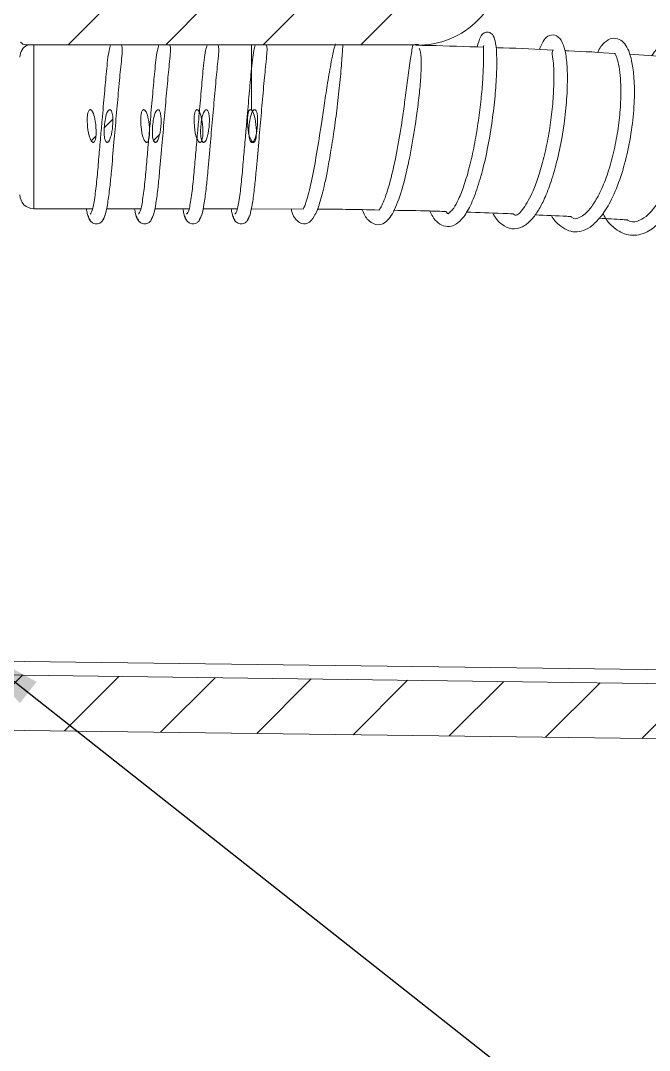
# Model space of a CAD drawing. Extents: x 14808 to 20058, y -13198 to -11680.
# Drawn here: x 18858.58 to 18881.38, y -12766.62 to -12729.27 of the extents above; entities that cross this region are included whole.
import ezdxf

# ---------------------------------------------------------------- set-up
doc = ezdxf.new("R2010")
doc.units = 0
doc.header["$LTSCALE"] = 7
doc.header["$MEASUREMENT"] = 0
doc.layers.get('0').update_dxf_attribs({"color": 2, "linetype": 'CONTINUOUS'})
doc.styles.add('GHS', font='romans', dxfattribs={"bigfont": 'ghs'})
doc.dimstyles.new('STANDARD$7', dxfattribs={"dimtxt": 3.5, "dimasz": 3, "dimexe": 1, "dimexo": 0.0625, "dimgap": 1, "dimtad": 1, "dimdec": 4, "dimzin": 0, "dimdsep": 46, "dimtxsty": 'GHS', "dimcen": 1, "dimclrt": 2, "dimadec": 0, "dimazin": 0, "dimtfac": 1, "dimtdec": 4, "dimtofl": 0, "dimtmove": 0, "dimatfit": 3, "dimfxl": 1, "dimtolj": 1, "dimtzin": 0, "dimarcsym": 0})
pattern_1 = [(45, (42.8808, 0), (-1.76776695, 1.76776695), [])]
pattern_2 = [(45, (18603.9292, -12694.4898), (-1.122532, 1.122532), [])]

msp = doc.modelspace()

# ---------------------------------------------------------------- hatches: boundary and pattern name
at = {"linetype": 'Continuous', "lineweight": 0}
h = msp.add_hatch(dxfattribs=at)
h.set_pattern_fill('ANSI31', color=2, scale=20, style=0)
h.set_pattern_definition(pattern_1)
edge = h.paths.add_edge_path(flags=0)
edge.add_spline(control_points=[(18872.674, -12730.142), (18872.702, -12730.142), (18872.731, -12730.143), (18872.76, -12730.145)], knot_values=[0, 0, 0, 0, 0.000172, 0.000172, 0.000172, 0.000172], weights=[1, 1, 1, 1], degree=3, periodic=0)
edge.add_ellipse((18873.004, -12727.092), major_axis=(0, 3.063), ratio=0.995673, start_angle=175.4154, end_angle=270)
edge.add_arc((18873.004, -12727.092), 3.05, 0, 90)
edge.add_line((18873.004, -12724.042), (18858.768, -12724.042))
edge.add_arc((18858.768, -12724.292), 0.25, 90, 139.4584)
edge.add_line((18858.579, -12724.129), (18856.979, -12724.129))
edge.add_arc((18856.054, -12724.091), 0.926, 182.3705, 357.6295, ccw=False)
edge.add_line((18855.129, -12724.129), (18854.944, -12724.129))
edge.add_line((18854.944, -12724.129), (18854.754, -12724.392))
edge.add_line((18854.754, -12724.392), (18854.098, -12724.392))
edge.add_arc((18854.098, -12724.492), 0.1, 90, 177)
edge.add_line((18853.999, -12724.487), (18853.973, -12724.972))
edge.add_arc((18853.873, -12724.967), 0.1, 270, 357, ccw=False)
edge.add_line((18853.873, -12725.067), (18853.034, -12725.067))
edge.add_arc((18853.034, -12724.967), 0.1, 183, 270, ccw=False)
edge.add_line((18852.934, -12724.972), (18852.908, -12724.487))
edge.add_arc((18852.809, -12724.492), 0.1, 3, 90)
edge.add_line((18852.809, -12724.392), (18852.248, -12724.392))
edge.add_arc((18852.248, -12724.492), 0.1, 90, 177)
edge.add_line((18852.149, -12724.487), (18852.123, -12724.972))
edge.add_arc((18852.023, -12724.967), 0.1, 270, 357, ccw=False)
edge.add_line((18852.023, -12725.067), (18851.184, -12725.067))
edge.add_arc((18851.184, -12724.967), 0.1, 183, 270, ccw=False)
edge.add_line((18851.084, -12724.972), (18851.058, -12724.487))
edge.add_arc((18850.959, -12724.492), 0.1, 3, 90)
edge.add_line((18850.959, -12724.392), (18850.554, -12724.392))
edge.add_arc((18850.554, -12724.642), 0.25, 90, 180)
edge.add_line((18850.304, -12724.642), (18850.304, -12725.567))
edge.add_line((18850.304, -12725.567), (18872.421, -12725.606))
edge.add_arc((18873.004, -12727.101), 1.605, -41.6536, 111.2774, ccw=False)
edge.add_ellipse((18873.004, -12727.093), major_axis=(0, -1.614), ratio=0.995672, start_angle=-23.0733, end_angle=48.2578, ccw=False)
edge.add_line((18872.374, -12728.578), (18850.304, -12728.617))
edge.add_line((18850.304, -12728.617), (18850.304, -12729.542))
edge.add_arc((18850.554, -12729.542), 0.25, 180, 270)
edge.add_line((18850.554, -12729.792), (18850.959, -12729.792))
edge.add_arc((18850.959, -12729.692), 0.1, 270, 357)
edge.add_line((18851.058, -12729.697), (18851.084, -12729.212))
edge.add_arc((18851.184, -12729.217), 0.1, 90, 177, ccw=False)
edge.add_line((18851.184, -12729.117), (18852.023, -12729.117))
edge.add_arc((18852.023, -12729.217), 0.1, 3, 90, ccw=False)
edge.add_line((18852.123, -12729.212), (18852.149, -12729.697))
edge.add_arc((18852.248, -12729.692), 0.1, 183, 270)
edge.add_line((18852.248, -12729.792), (18852.809, -12729.792))
edge.add_arc((18852.809, -12729.692), 0.1, 270, 357)
edge.add_line((18852.908, -12729.697), (18852.934, -12729.212))
edge.add_arc((18853.034, -12729.217), 0.1, 90, 177, ccw=False)
edge.add_line((18853.034, -12729.117), (18853.873, -12729.117))
edge.add_arc((18853.873, -12729.217), 0.1, 3, 90, ccw=False)
edge.add_line((18853.973, -12729.212), (18853.999, -12729.697))
edge.add_arc((18854.098, -12729.692), 0.1, 183, 270)
edge.add_line((18854.098, -12729.792), (18854.754, -12729.792))
edge.add_line((18854.754, -12729.792), (18854.944, -12730.054))
edge.add_line((18854.944, -12730.054), (18855.129, -12730.054))
edge.add_arc((18856.054, -12730.093), 0.926, 2.3705, 177.6295, ccw=False)
edge.add_line((18856.979, -12730.054), (18858.579, -12730.054))
edge.add_arc((18858.768, -12729.892), 0.25, 220.5416, 270)
edge.add_line((18858.768, -12730.142), (18872.674, -12730.142))
h = msp.add_hatch(dxfattribs=at)
h.set_pattern_fill('ANSI31', scale=0.5, style=0)
h.set_pattern_definition(pattern_2)
edge = h.paths.add_edge_path(flags=0)
edge.add_spline(control_points=[(18861.159, -12733.656), (18861.166, -12733.664), (18861.175, -12733.672), (18861.184, -12733.678), (18861.189, -12733.681), (18861.195, -12733.683), (18861.201, -12733.685), (18861.206, -12733.686), (18861.211, -12733.686), (18861.216, -12733.685), (18861.221, -12733.685), (18861.225, -12733.683), (18861.23, -12733.681), (18861.235, -12733.678), (18861.241, -12733.674), (18861.245, -12733.67), (18861.251, -12733.664), (18861.256, -12733.657), (18861.261, -12733.65), (18861.278, -12733.624), (18861.287, -12733.593), (18861.294, -12733.562), (18861.301, -12733.532), (18861.306, -12733.501), (18861.309, -12733.47), (18861.317, -12733.398), (18861.318, -12733.327), (18861.316, -12733.255), (18861.313, -12733.112), (18861.297, -12732.968), (18861.268, -12732.827), (18861.251, -12732.744), (18861.229, -12732.659), (18861.19, -12732.583), (18861.179, -12732.561), (18861.166, -12732.539), (18861.148, -12732.521), (18861.142, -12732.515), (18861.134, -12732.509), (18861.126, -12732.504), (18861.121, -12732.502), (18861.115, -12732.5), (18861.11, -12732.499), (18861.105, -12732.498), (18861.099, -12732.498), (18861.094, -12732.499), (18861.09, -12732.5), (18861.085, -12732.502), (18861.08, -12732.504), (18861.075, -12732.508), (18861.069, -12732.513), (18861.064, -12732.518), (18861.052, -12732.531), (18861.043, -12732.549), (18861.036, -12732.566), (18861.023, -12732.6), (18861.015, -12732.637), (18861.009, -12732.673), (18860.998, -12732.746), (18860.995, -12732.82), (18860.996, -12732.894), (18860.997, -12732.969), (18861.002, -12733.045), (18861.009, -12733.119), (18861.024, -12733.263), (18861.046, -12733.409), (18861.098, -12733.544), (18861.113, -12733.584), (18861.131, -12733.624), (18861.159, -12733.656)], knot_values=[0, 0, 0, 0, 0.000066, 0.000066, 0.000066, 0.000103, 0.000103, 0.000103, 0.000132, 0.000132, 0.000132, 0.000161, 0.000161, 0.000161, 0.000199, 0.000199, 0.000199, 0.000249, 0.000249, 0.000249, 0.000439, 0.000439, 0.000439, 0.000627, 0.000627, 0.000627, 0.001058, 0.001058, 0.001058, 0.001924, 0.001924, 0.001924, 0.002441, 0.002441, 0.002441, 0.002589, 0.002589, 0.002589, 0.002645, 0.002645, 0.002645, 0.002679, 0.002679, 0.002679, 0.002709, 0.002709, 0.002709, 0.002739, 0.002739, 0.002739, 0.00278, 0.00278, 0.00278, 0.002892, 0.002892, 0.002892, 0.003113, 0.003113, 0.003113, 0.003556, 0.003556, 0.003556, 0.004008, 0.004008, 0.004008, 0.00488, 0.00488, 0.00488, 0.005134, 0.005134, 0.005134, 0.005134], weights=[1, 1, 1, 1, 1, 1, 1, 1, 1, 1, 1, 1, 1, 1, 1, 1, 1, 1, 1, 1, 1, 1, 1, 1, 1, 1, 1, 1, 1, 1, 1, 1, 1, 1, 1, 1, 1, 1, 1, 1, 1, 1, 1, 1, 1, 1, 1, 1, 1, 1, 1, 1, 1, 1, 1, 1, 1, 1, 1, 1, 1, 1, 1, 1, 1, 1, 1, 1, 1, 1], degree=3, periodic=0)
h = msp.add_hatch(dxfattribs=at)
h.set_pattern_fill('ANSI31', scale=0.5, style=0)
h.set_pattern_definition(pattern_2)
edge = h.paths.add_edge_path(flags=0)
edge.add_spline(control_points=[(18861.717, -12733.686), (18861.719, -12733.686), (18861.722, -12733.685), (18861.724, -12733.685), (18861.729, -12733.684), (18861.735, -12733.682), (18861.74, -12733.68), (18861.749, -12733.675), (18861.757, -12733.668), (18861.765, -12733.66), (18861.772, -12733.652), (18861.778, -12733.644), (18861.784, -12733.635), (18861.798, -12733.615), (18861.808, -12733.593), (18861.818, -12733.571), (18861.828, -12733.549), (18861.836, -12733.525), (18861.843, -12733.502), (18861.854, -12733.468), (18861.863, -12733.433), (18861.871, -12733.399), (18861.882, -12733.349), (18861.891, -12733.298), (18861.898, -12733.247), (18861.909, -12733.174), (18861.916, -12733.1), (18861.921, -12733.026), (18861.928, -12732.897), (18861.93, -12732.765), (18861.903, -12732.639), (18861.896, -12732.606), (18861.887, -12732.572), (18861.87, -12732.542), (18861.865, -12732.532), (18861.858, -12732.522), (18861.85, -12732.514), (18861.845, -12732.51), (18861.84, -12732.506), (18861.834, -12732.503), (18861.829, -12732.501), (18861.825, -12732.499), (18861.82, -12732.499), (18861.815, -12732.498), (18861.81, -12732.498), (18861.806, -12732.499), (18861.8, -12732.5), (18861.794, -12732.503), (18861.789, -12732.506), (18861.782, -12732.51), (18861.777, -12732.514), (18861.772, -12732.519), (18861.76, -12732.53), (18861.751, -12732.543), (18861.743, -12732.557), (18861.694, -12732.635), (18861.672, -12732.729), (18861.654, -12732.819), (18861.617, -12733), (18861.601, -12733.187), (18861.609, -12733.371), (18861.612, -12733.447), (18861.619, -12733.524), (18861.642, -12733.596), (18861.649, -12733.617), (18861.658, -12733.638), (18861.671, -12733.657), (18861.676, -12733.664), (18861.682, -12733.67), (18861.689, -12733.676), (18861.693, -12733.679), (18861.698, -12733.681), (18861.702, -12733.683), (18861.707, -12733.685), (18861.712, -12733.686), (18861.717, -12733.686)], knot_values=[0, 0, 0, 0, 0.000013, 0.000013, 0.000013, 0.000047, 0.000047, 0.000047, 0.000112, 0.000112, 0.000112, 0.000176, 0.000176, 0.000176, 0.000323, 0.000323, 0.000323, 0.000473, 0.000473, 0.000473, 0.000689, 0.000689, 0.000689, 0.001, 0.001, 0.001, 0.001451, 0.001451, 0.001451, 0.00224, 0.00224, 0.00224, 0.002448, 0.002448, 0.002448, 0.002517, 0.002517, 0.002517, 0.002556, 0.002556, 0.002556, 0.002585, 0.002585, 0.002585, 0.002614, 0.002614, 0.002614, 0.00265, 0.00265, 0.00265, 0.002693, 0.002693, 0.002693, 0.002788, 0.002788, 0.002788, 0.003354, 0.003354, 0.003354, 0.004485, 0.004485, 0.004485, 0.004948, 0.004948, 0.004948, 0.005084, 0.005084, 0.005084, 0.005137, 0.005137, 0.005137, 0.005167, 0.005167, 0.005167, 0.005197, 0.005197, 0.005197, 0.005197], weights=[1, 1, 1, 1, 1, 1, 1, 1, 1, 1, 1, 1, 1, 1, 1, 1, 1, 1, 1, 1, 1, 1, 1, 1, 1, 1, 1, 1, 1, 1, 1, 1, 1, 1, 1, 1, 1, 1, 1, 1, 1, 1, 1, 1, 1, 1, 1, 1, 1, 1, 1, 1, 1, 1, 1, 1, 1, 1, 1, 1, 1, 1, 1, 1, 1, 1, 1, 1, 1, 1, 1, 1, 1, 1, 1, 1], degree=3, periodic=0)
h = msp.add_hatch(dxfattribs=at)
h.set_pattern_fill('ANSI31', scale=0.5, style=0)
h.set_pattern_definition(pattern_2)
edge = h.paths.add_edge_path(flags=0)
edge.add_spline(control_points=[(18863.467, -12733.686), (18863.469, -12733.686), (18863.472, -12733.685), (18863.474, -12733.685), (18863.479, -12733.684), (18863.485, -12733.682), (18863.49, -12733.68), (18863.499, -12733.675), (18863.507, -12733.668), (18863.515, -12733.66), (18863.522, -12733.652), (18863.528, -12733.644), (18863.534, -12733.635), (18863.548, -12733.615), (18863.558, -12733.593), (18863.568, -12733.571), (18863.578, -12733.549), (18863.586, -12733.525), (18863.593, -12733.502), (18863.604, -12733.468), (18863.613, -12733.433), (18863.621, -12733.399), (18863.632, -12733.349), (18863.641, -12733.298), (18863.648, -12733.247), (18863.659, -12733.174), (18863.666, -12733.1), (18863.671, -12733.026), (18863.678, -12732.897), (18863.68, -12732.765), (18863.653, -12732.639), (18863.646, -12732.606), (18863.637, -12732.572), (18863.62, -12732.542), (18863.615, -12732.532), (18863.608, -12732.522), (18863.6, -12732.514), (18863.595, -12732.51), (18863.59, -12732.506), (18863.584, -12732.503), (18863.579, -12732.501), (18863.575, -12732.499), (18863.57, -12732.499), (18863.565, -12732.498), (18863.56, -12732.498), (18863.556, -12732.499), (18863.55, -12732.5), (18863.544, -12732.503), (18863.539, -12732.506), (18863.532, -12732.51), (18863.527, -12732.514), (18863.522, -12732.519), (18863.51, -12732.53), (18863.501, -12732.543), (18863.493, -12732.557), (18863.444, -12732.635), (18863.422, -12732.729), (18863.404, -12732.819), (18863.367, -12733), (18863.351, -12733.187), (18863.359, -12733.371), (18863.362, -12733.447), (18863.369, -12733.524), (18863.392, -12733.596), (18863.399, -12733.617), (18863.408, -12733.638), (18863.421, -12733.657), (18863.426, -12733.664), (18863.432, -12733.67), (18863.439, -12733.676), (18863.443, -12733.679), (18863.448, -12733.681), (18863.452, -12733.683), (18863.457, -12733.685), (18863.462, -12733.686), (18863.467, -12733.686)], knot_values=[0, 0, 0, 0, 0.000013, 0.000013, 0.000013, 0.000047, 0.000047, 0.000047, 0.000112, 0.000112, 0.000112, 0.000176, 0.000176, 0.000176, 0.000323, 0.000323, 0.000323, 0.000473, 0.000473, 0.000473, 0.000689, 0.000689, 0.000689, 0.001, 0.001, 0.001, 0.001451, 0.001451, 0.001451, 0.00224, 0.00224, 0.00224, 0.002448, 0.002448, 0.002448, 0.002517, 0.002517, 0.002517, 0.002556, 0.002556, 0.002556, 0.002585, 0.002585, 0.002585, 0.002614, 0.002614, 0.002614, 0.00265, 0.00265, 0.00265, 0.002693, 0.002693, 0.002693, 0.002788, 0.002788, 0.002788, 0.003354, 0.003354, 0.003354, 0.004485, 0.004485, 0.004485, 0.004948, 0.004948, 0.004948, 0.005084, 0.005084, 0.005084, 0.005137, 0.005137, 0.005137, 0.005167, 0.005167, 0.005167, 0.005197, 0.005197, 0.005197, 0.005197], weights=[1, 1, 1, 1, 1, 1, 1, 1, 1, 1, 1, 1, 1, 1, 1, 1, 1, 1, 1, 1, 1, 1, 1, 1, 1, 1, 1, 1, 1, 1, 1, 1, 1, 1, 1, 1, 1, 1, 1, 1, 1, 1, 1, 1, 1, 1, 1, 1, 1, 1, 1, 1, 1, 1, 1, 1, 1, 1, 1, 1, 1, 1, 1, 1, 1, 1, 1, 1, 1, 1, 1, 1, 1, 1, 1, 1], degree=3, periodic=0)
h = msp.add_hatch(dxfattribs=at)
h.set_pattern_fill('ANSI31', color=2, scale=20, style=0)
h.set_pattern_definition(pattern_1)
edge = h.paths.add_edge_path(flags=0)
edge.add_line((18838.004, -12741.342), (18838.004, -12742.592))
edge.add_line((18838.004, -12742.592), (18837.104, -12742.608))
edge.add_line((18837.104, -12742.608), (18837.104, -12745.576))
edge.add_line((18837.104, -12745.576), (18838.004, -12745.592))
edge.add_line((18838.004, -12745.592), (18838.004, -12752.274))
edge.add_arc((18840.504, -12752.274), 2.5, 180, 269.25)
edge.add_line((18840.471, -12754.773), (18895.036, -12755.488))
edge.add_arc((18895.004, -12757.987), 2.5, 0, 89.25, ccw=False)
edge.add_line((18897.504, -12757.987), (18897.504, -12767.039))
edge.add_arc((18899.004, -12767.039), 1.5, 180, 269.25)
edge.add_line((18898.984, -12768.539), (18903.004, -12768.592))
edge.add_line((18903.004, -12768.592), (18903.004, -12766.592))
edge.add_line((18903.004, -12766.592), (18899.997, -12766.552))
edge.add_arc((18900.004, -12766.052), 0.5, 180, 269.25, ccw=False)
edge.add_line((18899.504, -12766.052), (18899.504, -12757.987))
edge.add_arc((18895.004, -12757.987), 4.5, 0, 89.25)
edge.add_line((18895.062, -12753.488), (18840.497, -12752.773))
edge.add_arc((18840.504, -12752.274), 0.5, 180, 269.25, ccw=False)
edge.add_line((18840.004, -12752.274), (18840.004, -12745.592))
edge.add_line((18840.004, -12745.592), (18840.904, -12745.576))
edge.add_line((18840.904, -12745.576), (18840.904, -12742.608))
edge.add_line((18840.904, -12742.608), (18840.004, -12742.592))
edge.add_line((18840.004, -12742.592), (18840.004, -12741.342))
edge.add_line((18840.004, -12741.342), (18838.004, -12741.342))

# ---------------------------------------------------------------- linework, layer by layer
at = {"color": 7, "linetype": 'Continuous', "lineweight": 15}
for p, q in [((18872.674, -12730.142), (18858.768, -12730.142)), ((18872.805, -12730.16), (18871.85, -12730.142)), ((18872.76, -12730.145), (18872.674, -12730.142)), ((18882.232, -12730.601), (18880.667, -12730.49)), ((18859.054, -12736.092), (18861.192, -12736.092)), ((18861.694, -12736.092), (18862.942, -12736.092)), ((18863.444, -12736.092), (18864.692, -12736.092)), ((18865.194, -12736.092), (18866.442, -12736.092)), ((18866.954, -12736.092), (18868.831, -12736.104)), ((18895.062, -12753.488), (18840.497, -12752.773)), ((18895.036, -12755.488), (18840.471, -12754.773))]:
    msp.add_line(p, q, dxfattribs=at)
at = {"color": 8, "linetype": 'Continuous', "lineweight": 15}
for p, q in [((18859.054, -12730.142), (18859.054, -12736.092)), ((18866.954, -12732.51), (18866.954, -12730.142)), ((18866.954, -12736.092), (18866.954, -12736.084)), ((18903.004, -12753.092), (18856.501, -12752.483))]:
    msp.add_line(p, q, dxfattribs=at)
at = {"color": 7, "linetype": 'Continuous', "lineweight": 15}
for centre, radius, start, end in [((18859.054, -12730.592), 0.5, 115.8419, 180), ((18858.768, -12729.892), 0.25, 220.5416, 270), ((18859.054, -12735.592), 0.5, 180, 270)]:
    msp.add_arc(centre, radius, start, end, dxfattribs=at)
for major_axis, ratio, start_param, end_param in [((0, 3.063), 0.995673, 3.061576, 4.712389), ((2.256, 2.288), 0.89724, 3.89404, 3.974057)]:
    msp.add_ellipse((18873.004, -12727.092), major_axis=major_axis, ratio=ratio, start_param=start_param, end_param=end_param, dxfattribs=at)
for points, knots in [([(18873.419, -12736.174), (18873.453, -12736.243), (18873.54, -12736.422), (18873.722, -12736.624), (18873.984, -12736.761), (18874.304, -12736.718), (18874.59, -12736.488), (18874.869, -12736.058), (18875.128, -12735.419), (18875.363, -12734.613), (18875.556, -12733.712), (18875.703, -12732.783), (18875.802, -12731.89), (18875.852, -12731.086), (18875.848, -12730.435), (18875.801, -12730.009), (18875.728, -12729.805), (18875.633, -12729.722), (18875.565, -12729.689), (18875.45, -12729.685), (18875.338, -12729.736), (18875.23, -12729.867), (18875.173, -12730.094), (18875.14, -12730.227)], [0, 0, 0, 0, 0.02656, 0.069203, 0.113907, 0.161831, 0.215861, 0.275885, 0.341096, 0.406476, 0.471331, 0.535889, 0.600311, 0.664759, 0.729537, 0.793482, 0.842721, 0.860446, 0.873609, 0.883463, 0.896913, 0.939629, 1, 1, 1, 1]), ([(18875.708, -12736.249), (18875.716, -12736.267), (18875.804, -12736.455), (18876.025, -12736.681), (18876.382, -12736.867), (18876.77, -12736.783), (18877.081, -12736.534), (18877.335, -12736.199), (18877.568, -12735.77), (18877.804, -12735.175), (18878.033, -12734.398), (18878.225, -12733.492), (18878.354, -12732.552), (18878.414, -12731.668), (18878.408, -12730.914), (18878.338, -12730.355), (18878.206, -12729.972), (18877.968, -12729.753), (18877.687, -12729.812), (18877.519, -12730.01), (18877.437, -12730.214), (18877.396, -12730.315)], [0, 0, 0, 0, 0.0061247, 0.0628786, 0.1208744, 0.1776764, 0.2279639, 0.2715946, 0.3163586, 0.3691967, 0.4301185, 0.4955053, 0.5608851, 0.6264122, 0.6921376, 0.7550818, 0.8118809, 0.8624989, 0.9090509, 0.9548686, 1, 1, 1, 1]), ([(18861.843, -12730.142), (18861.824, -12730.21), (18861.757, -12730.447), (18861.697, -12731.06), (18861.619, -12731.924), (18861.546, -12732.754), (18861.477, -12733.536), (18861.414, -12734.248), (18861.352, -12734.987), (18861.275, -12735.67), (18861.184, -12736.198), (18861.129, -12736.258), (18861.101, -12736.289)], [0, 0, 0, 0, 0.048153, 0.169405, 0.273973, 0.384933, 0.458914, 0.544283, 0.638313, 0.746806, 0.869671, 1, 1, 1, 1]), ([(18861.558, -12736.492), (18861.588, -12736.453), (18861.647, -12736.378), (18861.735, -12735.927), (18861.811, -12735.363), (18861.882, -12734.628), (18861.958, -12733.74), (18862.05, -12732.711), (18862.134, -12731.758), (18862.202, -12731.012), (18862.255, -12730.546), (18862.276, -12730.225), (18862.246, -12730.172), (18862.229, -12730.143)], [0, 0, 0, 0, 0.107177, 0.206241, 0.293053, 0.365895, 0.480778, 0.579402, 0.680897, 0.784619, 0.845873, 0.913786, 1, 1, 1, 1]), ([(18863.593, -12730.142), (18863.574, -12730.21), (18863.507, -12730.447), (18863.447, -12731.06), (18863.369, -12731.924), (18863.296, -12732.754), (18863.227, -12733.536), (18863.164, -12734.248), (18863.102, -12734.987), (18863.025, -12735.67), (18862.934, -12736.198), (18862.879, -12736.258), (18862.851, -12736.289)], [0, 0, 0, 0, 0.048153, 0.169405, 0.273973, 0.384933, 0.458914, 0.544283, 0.638313, 0.746806, 0.869671, 1, 1, 1, 1]), ([(18863.308, -12736.492), (18863.338, -12736.453), (18863.397, -12736.378), (18863.485, -12735.927), (18863.561, -12735.363), (18863.632, -12734.628), (18863.708, -12733.74), (18863.8, -12732.711), (18863.884, -12731.758), (18863.952, -12731.012), (18864.005, -12730.546), (18864.026, -12730.225), (18863.996, -12730.172), (18863.979, -12730.143)], [0, 0, 0, 0, 0.107177, 0.206241, 0.293053, 0.365895, 0.480778, 0.579402, 0.680897, 0.784619, 0.845873, 0.913786, 1, 1, 1, 1]), ([(18865.343, -12730.142), (18865.324, -12730.21), (18865.257, -12730.447), (18865.197, -12731.06), (18865.119, -12731.924), (18865.046, -12732.754), (18864.977, -12733.536), (18864.914, -12734.248), (18864.852, -12734.987), (18864.775, -12735.67), (18864.684, -12736.198), (18864.629, -12736.258), (18864.601, -12736.289)], [0, 0, 0, 0, 0.048153, 0.169405, 0.273973, 0.384933, 0.458914, 0.544283, 0.638313, 0.746806, 0.869671, 1, 1, 1, 1]), ([(18865.058, -12736.492), (18865.088, -12736.453), (18865.147, -12736.378), (18865.235, -12735.927), (18865.311, -12735.363), (18865.382, -12734.628), (18865.458, -12733.74), (18865.55, -12732.711), (18865.634, -12731.758), (18865.702, -12731.012), (18865.755, -12730.546), (18865.776, -12730.225), (18865.746, -12730.172), (18865.729, -12730.143)], [0, 0, 0, 0, 0.107177, 0.206241, 0.293053, 0.365895, 0.480778, 0.579402, 0.680897, 0.784619, 0.845873, 0.913786, 1, 1, 1, 1]), ([(18867.093, -12730.142), (18867.074, -12730.21), (18867.007, -12730.447), (18866.947, -12731.06), (18866.869, -12731.924), (18866.796, -12732.754), (18866.727, -12733.536), (18866.664, -12734.248), (18866.602, -12734.987), (18866.525, -12735.67), (18866.434, -12736.198), (18866.379, -12736.258), (18866.351, -12736.289)], [0, 0, 0, 0, 0.048153, 0.169405, 0.273973, 0.384933, 0.458914, 0.544283, 0.638313, 0.746806, 0.869671, 1, 1, 1, 1]), ([(18866.808, -12736.492), (18866.838, -12736.453), (18866.897, -12736.378), (18866.985, -12735.927), (18867.061, -12735.363), (18867.132, -12734.628), (18867.208, -12733.74), (18867.3, -12732.711), (18867.384, -12731.758), (18867.452, -12731.012), (18867.505, -12730.546), (18867.526, -12730.225), (18867.496, -12730.172), (18867.479, -12730.143)], [0, 0, 0, 0, 0.107177, 0.206241, 0.293053, 0.365895, 0.480778, 0.579402, 0.680897, 0.784619, 0.845873, 0.913786, 1, 1, 1, 1]), ([(18868.389, -12736.101), (18868.402, -12736.146), (18868.469, -12736.391), (18868.674, -12736.632), (18869, -12736.67), (18869.239, -12736.391), (18869.433, -12735.909), (18869.581, -12735.322), (18869.711, -12734.685), (18869.827, -12734.04), (18869.949, -12733.252), (18870.067, -12732.361), (18870.166, -12731.457), (18870.235, -12730.671), (18870.264, -12730.177), (18870.262, -12730.146), (18870.261, -12730.135)], [0, 0, 0, 0, 0.018648, 0.101055, 0.177371, 0.252199, 0.331006, 0.416098, 0.465083, 0.523645, 0.591332, 0.667534, 0.751748, 0.843432, 0.942427, 1, 1, 1, 1]), ([(18870.001, -12730.111), (18869.995, -12730.128), (18869.936, -12730.283), (18869.834, -12730.818), (18869.703, -12731.568), (18869.59, -12732.315), (18869.466, -12733.157), (18869.313, -12734.127), (18869.126, -12735.131), (18868.939, -12735.86), (18868.864, -12736.029), (18868.831, -12736.104)], [0, 0, 0, 0, 0.016155, 0.145013, 0.258443, 0.357128, 0.442094, 0.583787, 0.728452, 0.879651, 1, 1, 1, 1]), ([(18872.805, -12730.16), (18872.776, -12730.311), (18872.716, -12730.633), (18872.624, -12731.313), (18872.533, -12732.026), (18872.422, -12732.855), (18872.267, -12733.83), (18872.046, -12734.903), (18871.836, -12735.613), (18871.683, -12735.977), (18871.59, -12736.125), (18871.58, -12736.135), (18871.577, -12736.138)], [0, 0, 0, 0, 0.099506, 0.211432, 0.308567, 0.392075, 0.531277, 0.67517, 0.828065, 0.903932, 0.970573, 1, 1, 1, 1]), ([(18875.365, -12730.234), (18874.712, -12730.21), (18873.947, -12730.181), (18873.168, -12730.167), (18873.053, -12730.165)], [0, 0, 0, 0, 0.852948, 1, 1, 1, 1]), ([(18875.374, -12730.17), (18875.369, -12730.19), (18875.356, -12730.237), (18875.372, -12730.536), (18875.361, -12731.014), (18875.325, -12731.653), (18875.251, -12732.399), (18875.141, -12733.197), (18874.996, -12733.998), (18874.819, -12734.744), (18874.621, -12735.384), (18874.417, -12735.862), (18874.246, -12736.14), (18874.088, -12736.241), (18874.084, -12736.316), (18874.011, -12736.199), (18874.007, -12736.193)], [0, 0, 0, 0, 0.05201, 0.127412, 0.205329, 0.283691, 0.362315, 0.441087, 0.520222, 0.599649, 0.679219, 0.757196, 0.827394, 0.889233, 0.994613, 1, 1, 1, 1]), ([(18877.901, -12730.338), (18877.3, -12730.308), (18876.612, -12730.273), (18875.905, -12730.251), (18875.815, -12730.248)], [0, 0, 0, 0, 0.872742, 1, 1, 1, 1]), ([(18877.829, -12736.341), (18877.83, -12736.342), (18877.905, -12736.492), (18878.088, -12736.671), (18878.378, -12736.88), (18878.678, -12736.951), (18878.999, -12736.9), (18879.332, -12736.703), (18879.677, -12736.337), (18880.032, -12735.752), (18880.357, -12734.945), (18880.613, -12733.991), (18880.784, -12732.99), (18880.851, -12732.054), (18880.83, -12731.291), (18880.752, -12730.738), (18880.609, -12730.257), (18880.385, -12729.939), (18880.001, -12729.882), (18879.741, -12730.059), (18879.574, -12730.246), (18879.508, -12730.422), (18879.508, -12730.422)], [0, 0, 0, 0, 0.000202, 0.048143, 0.090054, 0.131506, 0.172661, 0.217513, 0.270985, 0.332924, 0.400984, 0.469426, 0.538056, 0.606909, 0.669789, 0.72328, 0.767475, 0.849511, 0.892303, 0.942128, 0.99998, 1, 1, 1, 1]), ([(18879.694, -12736.266), (18879.723, -12736.32), (18879.851, -12736.557), (18880.176, -12736.884), (18880.697, -12737.112), (18881.271, -12736.994), (18881.738, -12736.627), (18882.073, -12736.201), (18882.337, -12735.752), (18882.586, -12735.209), (18882.827, -12734.492), (18883.018, -12733.639), (18883.126, -12732.753), (18883.137, -12731.94), (18883.063, -12731.26), (18882.921, -12730.714), (18882.702, -12730.295), (18882.395, -12730.045), (18882.014, -12730.034), (18881.694, -12730.225), (18881.533, -12730.448), (18881.462, -12730.547)], [0, 0, 0, 0, 0.016391, 0.071965, 0.142183, 0.215265, 0.274432, 0.319733, 0.3568, 0.400976, 0.453246, 0.513518, 0.574934, 0.633401, 0.689059, 0.74264, 0.796936, 0.852406, 0.908304, 0.959165, 1, 1, 1, 1]), ([(18870.975, -12736.126), (18870.979, -12736.14), (18871.043, -12736.338), (18871.196, -12736.547), (18871.555, -12736.743), (18871.937, -12736.531), (18872.224, -12735.991), (18872.51, -12735.081), (18872.748, -12733.953), (18872.909, -12732.946), (18873.019, -12732.122), (18873.086, -12731.456), (18873.113, -12730.851), (18873.095, -12730.417), (18873.047, -12730.307), (18873.029, -12730.266)], [0, 0, 0, 0, 0.006096, 0.084385, 0.159087, 0.243354, 0.349861, 0.463537, 0.569184, 0.669833, 0.728721, 0.795873, 0.870481, 0.951713, 1, 1, 1, 1]), ([(18877.881, -12730.352), (18877.867, -12730.367), (18877.84, -12730.398), (18877.902, -12730.734), (18877.926, -12731.243), (18877.909, -12731.908), (18877.844, -12732.662), (18877.729, -12733.458), (18877.565, -12734.231), (18877.373, -12734.905), (18877.128, -12735.575), (18876.792, -12736.139), (18876.571, -12736.369), (18876.462, -12736.296), (18876.436, -12736.278)], [0, 0, 0, 0, 0.073658, 0.148689, 0.23074, 0.314351, 0.398218, 0.482123, 0.565967, 0.645977, 0.716796, 0.832645, 0.958775, 1, 1, 1, 1]), ([(18880.128, -12730.458), (18879.577, -12730.423), (18878.982, -12730.386), (18878.366, -12730.358), (18878.32, -12730.356)], [0, 0, 0, 0, 0.925966, 1, 1, 1, 1]), ([(18880.128, -12730.458), (18880.135, -12730.464), (18880.159, -12730.487), (18880.28, -12730.836), (18880.339, -12731.373), (18880.357, -12731.965), (18880.318, -12732.683), (18880.211, -12733.47), (18880.043, -12734.25), (18879.824, -12734.974), (18879.565, -12735.58), (18879.3, -12736.016), (18879.06, -12736.288), (18878.806, -12736.436), (18878.659, -12736.499), (18878.547, -12736.382), (18878.541, -12736.376)], [0, 0, 0, 0, 0.043701, 0.149875, 0.214573, 0.288003, 0.367849, 0.448072, 0.528213, 0.608052, 0.687356, 0.761391, 0.827727, 0.886454, 0.993487, 1, 1, 1, 1]), ([(18882.232, -12730.601), (18882.292, -12730.639), (18882.391, -12730.699), (18882.532, -12731.129), (18882.615, -12731.6), (18882.65, -12732.19), (18882.619, -12732.885), (18882.518, -12733.632), (18882.355, -12734.349), (18882.154, -12734.961), (18881.887, -12735.571), (18881.577, -12736.064), (18881.241, -12736.414), (18880.927, -12736.563), (18880.707, -12736.593), (18880.587, -12736.505), (18880.577, -12736.497)], [0, 0, 0, 0, 0.107298, 0.17383, 0.240886, 0.311041, 0.384274, 0.460492, 0.535106, 0.60092, 0.657845, 0.754997, 0.820102, 0.900452, 0.991443, 1, 1, 1, 1]), ([(18861.159, -12733.656), (18861.137, -12733.619), (18861.042, -12733.457), (18861.014, -12733.187), (18860.992, -12732.896), (18861, -12732.709), (18861.026, -12732.582), (18861.055, -12732.525), (18861.078, -12732.505), (18861.094, -12732.498), (18861.11, -12732.498), (18861.13, -12732.505), (18861.161, -12732.531), (18861.223, -12732.635), (18861.287, -12732.883), (18861.321, -12733.183), (18861.317, -12733.43), (18861.296, -12733.562), (18861.275, -12733.632), (18861.247, -12733.669), (18861.232, -12733.681), (18861.216, -12733.686), (18861.2, -12733.685), (18861.179, -12733.676), (18861.167, -12733.664), (18861.159, -12733.656)], [0, 0, 0, 0, 0.049672, 0.219244, 0.307502, 0.393873, 0.437147, 0.458919, 0.467031, 0.472884, 0.478762, 0.485563, 0.496485, 0.525423, 0.625797, 0.793921, 0.877772, 0.914335, 0.951152, 0.961057, 0.968454, 0.974144, 0.979846, 0.987065, 1, 1, 1, 1]), ([(18861.717, -12733.686), (18861.712, -12733.685), (18861.702, -12733.684), (18861.686, -12733.674), (18861.661, -12733.647), (18861.62, -12733.546), (18861.595, -12733.261), (18861.628, -12732.911), (18861.697, -12732.619), (18861.764, -12732.524), (18861.787, -12732.506), (18861.804, -12732.499), (18861.82, -12732.498), (18861.836, -12732.503), (18861.854, -12732.517), (18861.884, -12732.561), (18861.931, -12732.732), (18861.928, -12732.972), (18861.904, -12733.225), (18861.876, -12733.384), (18861.848, -12733.492), (18861.819, -12733.571), (18861.793, -12733.625), (18861.766, -12733.661), (18861.745, -12733.679), (18861.727, -12733.685), (18861.719, -12733.686), (18861.717, -12733.686)], [0, 0, 0, 0, 0.005873, 0.011715, 0.022071, 0.048383, 0.137079, 0.353699, 0.462005, 0.480457, 0.48893, 0.496087, 0.501688, 0.507293, 0.514978, 0.528469, 0.56864, 0.720096, 0.807045, 0.867197, 0.908829, 0.937814, 0.966058, 0.978417, 0.990877, 0.997386, 1, 1, 1, 1]), ([(18863.097, -12733.656), (18863.075, -12733.619), (18862.979, -12733.457), (18862.951, -12733.187), (18862.929, -12732.896), (18862.937, -12732.709), (18862.964, -12732.582), (18862.993, -12732.525), (18863.016, -12732.505), (18863.032, -12732.498), (18863.048, -12732.498), (18863.067, -12732.505), (18863.098, -12732.531), (18863.161, -12732.635), (18863.224, -12732.883), (18863.258, -12733.183), (18863.254, -12733.43), (18863.234, -12733.562), (18863.213, -12733.632), (18863.185, -12733.669), (18863.169, -12733.681), (18863.153, -12733.686), (18863.137, -12733.685), (18863.117, -12733.676), (18863.104, -12733.664), (18863.097, -12733.656)], [0, 0, 0, 0, 0.049672, 0.219244, 0.307502, 0.393873, 0.437147, 0.458919, 0.467031, 0.472884, 0.478762, 0.485563, 0.496485, 0.525423, 0.625797, 0.793921, 0.877772, 0.914335, 0.951152, 0.961057, 0.968454, 0.974144, 0.979846, 0.987065, 1, 1, 1, 1]), ([(18863.467, -12733.686), (18863.462, -12733.685), (18863.452, -12733.684), (18863.436, -12733.674), (18863.411, -12733.647), (18863.37, -12733.546), (18863.345, -12733.261), (18863.378, -12732.911), (18863.447, -12732.619), (18863.514, -12732.524), (18863.537, -12732.506), (18863.554, -12732.499), (18863.57, -12732.498), (18863.586, -12732.503), (18863.604, -12732.517), (18863.634, -12732.561), (18863.681, -12732.732), (18863.678, -12732.972), (18863.654, -12733.225), (18863.626, -12733.384), (18863.598, -12733.492), (18863.569, -12733.571), (18863.543, -12733.625), (18863.516, -12733.661), (18863.495, -12733.679), (18863.477, -12733.685), (18863.469, -12733.686), (18863.467, -12733.686)], [0, 0, 0, 0, 0.005873, 0.011715, 0.022071, 0.048383, 0.137079, 0.353699, 0.462005, 0.480457, 0.48893, 0.496087, 0.501688, 0.507293, 0.514978, 0.528469, 0.56864, 0.720096, 0.807045, 0.867197, 0.908829, 0.937814, 0.966058, 0.978417, 0.990877, 0.997386, 1, 1, 1, 1]), ([(18865.034, -12733.656), (18865.012, -12733.619), (18864.917, -12733.457), (18864.889, -12733.187), (18864.867, -12732.896), (18864.875, -12732.709), (18864.901, -12732.582), (18864.93, -12732.525), (18864.953, -12732.505), (18864.969, -12732.498), (18864.985, -12732.498), (18865.005, -12732.505), (18865.036, -12732.531), (18865.098, -12732.635), (18865.162, -12732.883), (18865.196, -12733.183), (18865.192, -12733.43), (18865.171, -12733.562), (18865.15, -12733.632), (18865.122, -12733.669), (18865.107, -12733.681), (18865.091, -12733.686), (18865.075, -12733.685), (18865.054, -12733.676), (18865.042, -12733.664), (18865.034, -12733.656)], [0, 0, 0, 0, 0.049672, 0.219244, 0.307502, 0.393873, 0.437147, 0.458919, 0.467031, 0.472884, 0.478762, 0.485563, 0.496485, 0.525423, 0.625797, 0.793921, 0.877772, 0.914335, 0.951152, 0.961057, 0.968454, 0.974144, 0.979846, 0.987065, 1, 1, 1, 1]), ([(18865.217, -12733.686), (18865.212, -12733.685), (18865.202, -12733.684), (18865.186, -12733.674), (18865.161, -12733.647), (18865.12, -12733.546), (18865.095, -12733.261), (18865.128, -12732.911), (18865.197, -12732.619), (18865.264, -12732.524), (18865.287, -12732.506), (18865.304, -12732.499), (18865.32, -12732.498), (18865.336, -12732.503), (18865.354, -12732.517), (18865.384, -12732.561), (18865.431, -12732.732), (18865.428, -12732.972), (18865.404, -12733.225), (18865.376, -12733.384), (18865.348, -12733.492), (18865.319, -12733.571), (18865.293, -12733.625), (18865.266, -12733.661), (18865.245, -12733.679), (18865.227, -12733.685), (18865.219, -12733.686), (18865.217, -12733.686)], [0, 0, 0, 0, 0.005873, 0.011715, 0.022071, 0.048383, 0.137079, 0.353699, 0.462005, 0.480457, 0.48893, 0.496087, 0.501688, 0.507293, 0.514978, 0.528469, 0.56864, 0.720096, 0.807045, 0.867197, 0.908829, 0.937814, 0.966058, 0.978417, 0.990877, 0.997386, 1, 1, 1, 1]), ([(18866.972, -12733.656), (18866.95, -12733.619), (18866.854, -12733.457), (18866.826, -12733.187), (18866.804, -12732.896), (18866.812, -12732.709), (18866.839, -12732.582), (18866.868, -12732.525), (18866.891, -12732.505), (18866.907, -12732.498), (18866.923, -12732.498), (18866.942, -12732.505), (18866.973, -12732.531), (18867.036, -12732.635), (18867.099, -12732.883), (18867.133, -12733.183), (18867.129, -12733.43), (18867.109, -12733.562), (18867.088, -12733.632), (18867.06, -12733.669), (18867.044, -12733.681), (18867.028, -12733.686), (18867.012, -12733.685), (18866.992, -12733.676), (18866.979, -12733.664), (18866.972, -12733.656)], [0, 0, 0, 0, 0.049672, 0.219244, 0.307502, 0.393873, 0.437147, 0.458919, 0.467031, 0.472884, 0.478762, 0.485563, 0.496485, 0.525423, 0.625797, 0.793921, 0.877772, 0.914335, 0.951152, 0.961057, 0.968454, 0.974144, 0.979846, 0.987065, 1, 1, 1, 1]), ([(18866.967, -12733.686), (18866.962, -12733.685), (18866.952, -12733.684), (18866.936, -12733.674), (18866.911, -12733.647), (18866.87, -12733.546), (18866.845, -12733.261), (18866.878, -12732.911), (18866.947, -12732.619), (18867.014, -12732.524), (18867.037, -12732.506), (18867.054, -12732.499), (18867.07, -12732.498), (18867.086, -12732.503), (18867.104, -12732.517), (18867.134, -12732.561), (18867.181, -12732.732), (18867.178, -12732.972), (18867.154, -12733.225), (18867.126, -12733.384), (18867.098, -12733.492), (18867.069, -12733.571), (18867.043, -12733.625), (18867.016, -12733.661), (18866.995, -12733.679), (18866.977, -12733.685), (18866.969, -12733.686), (18866.967, -12733.686)], [0, 0, 0, 0, 0.005873, 0.011715, 0.022071, 0.048383, 0.137079, 0.353699, 0.462005, 0.480457, 0.48893, 0.496087, 0.501688, 0.507293, 0.514978, 0.528469, 0.56864, 0.720096, 0.807045, 0.867197, 0.908829, 0.937814, 0.966058, 0.978417, 0.990877, 0.997386, 1, 1, 1, 1]), ([(18860.964, -12736.092), (18860.975, -12736.155), (18861.022, -12736.428), (18861.066, -12736.464), (18861.099, -12736.492)], [0, 0, 0, 0, 0.232934, 1, 1, 1, 1]), ([(18862.714, -12736.092), (18862.725, -12736.155), (18862.772, -12736.428), (18862.816, -12736.464), (18862.849, -12736.492)], [0, 0, 0, 0, 0.232934, 1, 1, 1, 1]), ([(18864.464, -12736.092), (18864.475, -12736.155), (18864.522, -12736.428), (18864.566, -12736.464), (18864.599, -12736.492)], [0, 0, 0, 0, 0.232934, 1, 1, 1, 1]), ([(18866.214, -12736.092), (18866.225, -12736.155), (18866.272, -12736.428), (18866.316, -12736.464), (18866.349, -12736.492)], [0, 0, 0, 0, 0.2329342, 1, 1, 1, 1]), ([(18869.334, -12736.107), (18869.682, -12736.109), (18870.434, -12736.111), (18871.178, -12736.128), (18871.577, -12736.138)], [0, 0, 0, 0, 0.463035, 1, 1, 1, 1]), ([(18872.099, -12736.148), (18872.535, -12736.155), (18873.177, -12736.164), (18873.806, -12736.186), (18874.007, -12736.193)], [0, 0, 0, 0, 0.68005, 1, 1, 1, 1]), ([(18874.741, -12736.217), (18875.185, -12736.23), (18875.757, -12736.246), (18876.312, -12736.272), (18876.436, -12736.278)], [0, 0, 0, 0, 0.7769717, 1, 1, 1, 1]), ([(18861.036, -12736.35), (18861.041, -12736.379), (18861.05, -12736.437), (18861.1, -12736.533), (18861.186, -12736.61), (18861.286, -12736.642), (18861.363, -12736.644), (18861.449, -12736.619), (18861.533, -12736.559), (18861.599, -12736.465), (18861.614, -12736.388), (18861.621, -12736.35)], [0, 0, 0, 0, 0.078289, 0.154803, 0.297249, 0.424917, 0.541282, 0.657475, 0.774641, 0.89013, 1, 1, 1, 1]), ([(18862.786, -12736.35), (18862.791, -12736.379), (18862.8, -12736.437), (18862.85, -12736.533), (18862.936, -12736.61), (18863.036, -12736.642), (18863.113, -12736.644), (18863.199, -12736.619), (18863.283, -12736.559), (18863.349, -12736.465), (18863.364, -12736.388), (18863.371, -12736.35)], [0, 0, 0, 0, 0.078289, 0.154803, 0.297249, 0.424917, 0.541282, 0.657475, 0.774641, 0.89013, 1, 1, 1, 1]), ([(18864.536, -12736.35), (18864.541, -12736.379), (18864.55, -12736.437), (18864.6, -12736.533), (18864.686, -12736.61), (18864.786, -12736.642), (18864.863, -12736.644), (18864.949, -12736.619), (18865.033, -12736.559), (18865.099, -12736.465), (18865.114, -12736.388), (18865.121, -12736.35)], [0, 0, 0, 0, 0.078289, 0.154803, 0.297249, 0.424917, 0.541282, 0.657475, 0.774641, 0.89013, 1, 1, 1, 1]), ([(18866.286, -12736.35), (18866.291, -12736.379), (18866.3, -12736.437), (18866.35, -12736.533), (18866.436, -12736.61), (18866.536, -12736.642), (18866.613, -12736.644), (18866.699, -12736.619), (18866.783, -12736.559), (18866.849, -12736.465), (18866.864, -12736.388), (18866.871, -12736.35)], [0, 0, 0, 0, 0.078289, 0.154803, 0.297249, 0.424917, 0.541282, 0.657475, 0.774641, 0.89013, 1, 1, 1, 1]), ([(18877.233, -12736.314), (18877.624, -12736.33), (18878.066, -12736.347), (18878.492, -12736.373), (18878.541, -12736.376)], [0, 0, 0, 0, 0.884743, 1, 1, 1, 1]), ([(18879.557, -12736.435), (18879.85, -12736.451), (18880.197, -12736.469), (18880.526, -12736.493), (18880.577, -12736.497)], [0, 0, 0, 0, 0.845695, 1, 1, 1, 1])]:
    msp.add_open_spline(points, degree=3, knots=knots, dxfattribs=at)

# ---------------------------------------------------------------- leaders
msp.add_leader([(18856.501, -12751.781), (18881.08, -12771.178)], dimstyle='STANDARD$7', override={"dimtxt": 3, "dimexo": 0.3, "dimgap": 2, "dimtad": 0, "dimdec": 1, "dimzin": 8, "dimcen": 0, "dimclrd": 2, "dimclre": 2, "dimazin": 2, "dimtp": 0.1, "dimtfac": 0.5, "dimtdec": 1, "dimfxl": 2.5, "dimarcsym": 1})

doc.saveas('drawing.dxf')
